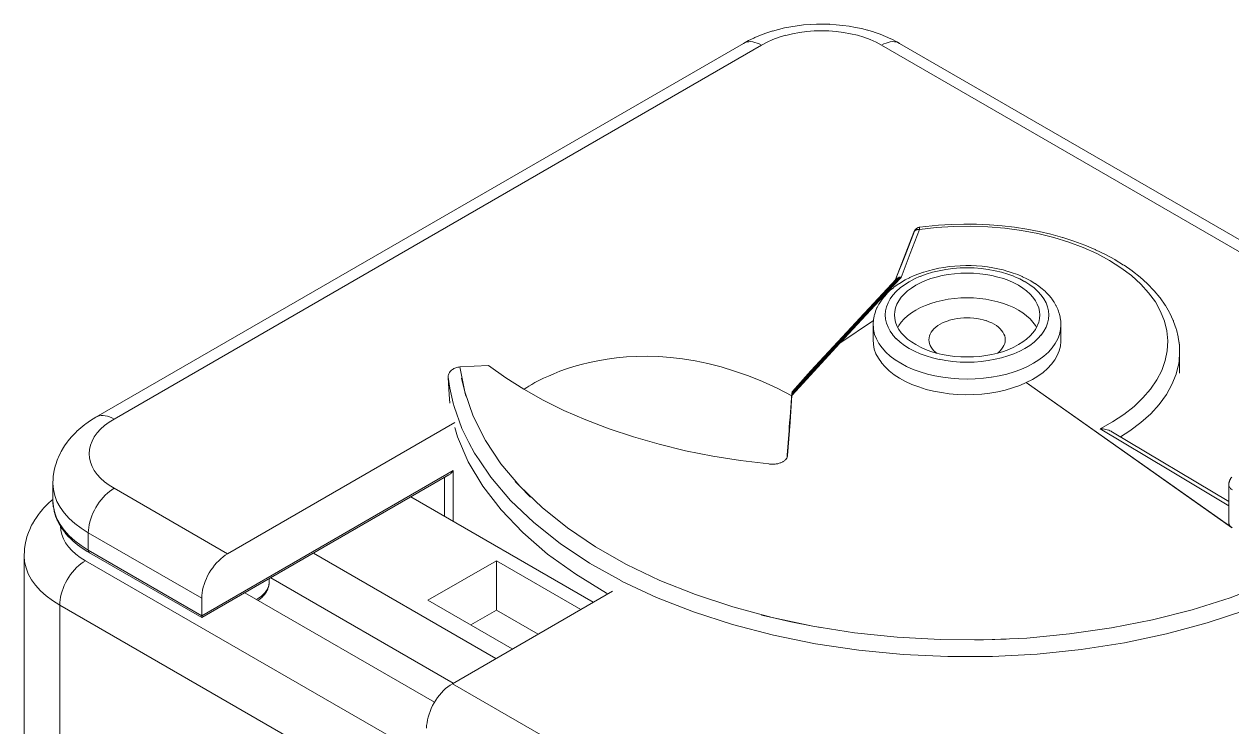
# Model space of a CAD drawing. Header units: inches. Extents: x 0.18 to 4.06, y 0.3 to 3.48.
# Drawn here: x 2.25 to 3.28, y 2.851 to 3.451 of the extents above; entities that cross this region are included whole.
import ezdxf

# ---------------------------------------------------------------- set-up
doc = ezdxf.new("R2010")
doc.units = ezdxf.units.IN
doc.header["$MEASUREMENT"] = 0
doc.layers.add('Layer 1', color=7, linetype='Continuous')

# ---------------------------------------------------------------- blocks, each defined once
blk = doc.blocks.new('block 2')
at = {"layer": 'Layer 1', "color": 250, "lineweight": 18}
for points in [[(2.9315, 3.4507), (2.926, 3.4507)], [(2.937, 3.4506), (2.9315, 3.4507)], [(2.8779, 3.4413), (2.8733, 3.4393)], [(2.8827, 3.443), (2.8779, 3.4413)], [(2.8876, 3.4446), (2.8827, 3.443)], [(2.8883, 3.4449), (2.8876, 3.4446)], [(2.8934, 3.4462), (2.8883, 3.4448)], [(2.8985, 3.4475), (2.8934, 3.4462)], [(2.8996, 3.4412), (2.894, 3.4395)], [(2.9039, 3.4485), (2.8985, 3.4475)], [(2.9054, 3.4425), (2.8996, 3.4411)], [(2.9093, 3.4493), (2.9039, 3.4485)], [(2.9114, 3.4436), (2.9054, 3.4425)], [(2.9148, 3.45), (2.9093, 3.4493)], [(2.9176, 3.4444), (2.9114, 3.4436)], [(2.9203, 3.4504), (2.9148, 3.45)], [(2.9238, 3.4449), (2.9176, 3.4444)], [(2.9259, 3.4507), (2.9203, 3.4504)], [(2.9302, 3.4451), (2.9238, 3.4449)], [(2.926, 3.4507), (2.9259, 3.4507)], [(2.9364, 3.4449), (2.9302, 3.4451)], [(2.9427, 3.4444), (2.9364, 3.4449)], [(2.9371, 3.4506), (2.937, 3.4506)], [(2.9427, 3.4502), (2.9371, 3.4505)], [(2.9482, 3.4497), (2.9427, 3.4502)], [(2.9488, 3.4436), (2.9427, 3.4444)], [(2.9537, 3.4489), (2.9482, 3.4497)], [(2.9548, 3.4425), (2.9488, 3.4436)], [(2.9591, 3.448), (2.9537, 3.4489)], [(2.9607, 3.4412), (2.9548, 3.4426)], [(2.9643, 3.4469), (2.9591, 3.448)], [(2.9663, 3.4395), (2.9607, 3.4412)], [(2.9694, 3.4456), (2.9643, 3.4469)], [(2.9744, 3.4441), (2.9695, 3.4456)], [(2.9751, 3.4438), (2.9744, 3.4441)], [(2.98, 3.4422), (2.9751, 3.4438)], [(2.9847, 3.4403), (2.98, 3.4422)], [(2.8634, 3.4343), (2.3112, 3.1155)], [(2.879, 3.4328), (2.3267, 3.1139)], [(2.8679, 3.4368), (2.8634, 3.4343)], [(2.8634, 3.4343), (2.8649, 3.435)], [(2.8649, 3.435), (2.8664, 3.4355)], [(2.8664, 3.4355), (2.868, 3.4357)], [(2.8724, 3.4389), (2.8679, 3.4368)], [(2.868, 3.4357), (2.8697, 3.4358)], [(2.8697, 3.4358), (2.8715, 3.4356)], [(2.8715, 3.4356), (2.8733, 3.4352)], [(2.8733, 3.4393), (2.8724, 3.4389)], [(2.8733, 3.4352), (2.8752, 3.4346)], [(2.8752, 3.4346), (2.877, 3.4338)], [(2.877, 3.4338), (2.879, 3.4328)], [(2.8837, 3.4353), (2.879, 3.4328)], [(2.8886, 3.4375), (2.8837, 3.4353)], [(2.894, 3.4395), (2.8886, 3.4375)], [(2.9716, 3.4375), (2.9663, 3.4395)], [(2.9766, 3.4353), (2.9716, 3.4375)], [(2.9813, 3.4328), (2.9766, 3.4353)], [(2.9832, 3.4338), (2.9813, 3.4328)], [(3.5253, 3.1187), (2.9813, 3.4328)], [(2.9851, 3.4346), (2.9832, 3.4338)], [(2.9892, 3.4383), (2.9847, 3.4403)], [(2.9869, 3.4352), (2.9851, 3.4346)], [(2.9887, 3.4356), (2.9869, 3.4352)], [(2.9905, 3.4358), (2.9887, 3.4356)], [(2.9901, 3.4379), (2.9892, 3.4383)], [(2.9944, 3.4356), (2.9901, 3.4379)], [(2.9922, 3.4357), (2.9905, 3.4358)], [(2.9938, 3.4355), (2.9922, 3.4357)], [(2.9954, 3.435), (2.9938, 3.4355)], [(2.9967, 3.4343), (2.9944, 3.4357)], [(2.9967, 3.4343), (2.9954, 3.435)], [(3.5302, 3.1264), (2.9967, 3.4343)], [(3.0058, 3.2552), (3.0136, 3.2756)], [(3.0103, 3.2757), (3.0101, 3.2755)], [(3.0103, 3.2757), (3.0101, 3.2754)], [(3.0105, 3.2759), (3.0103, 3.2757)], [(3.0105, 3.2759), (3.0103, 3.2756)], [(3.0108, 3.2761), (3.0105, 3.2759)], [(3.0106, 3.276), (3.0105, 3.2759)], [(3.0108, 3.2762), (3.0106, 3.276)], [(3.0107, 3.2761), (3.0106, 3.276)], [(3.0108, 3.2761), (3.0107, 3.2761)], [(3.0111, 3.2764), (3.0108, 3.2762)], [(3.0109, 3.2763), (3.0108, 3.2761)], [(3.0111, 3.2764), (3.0109, 3.2763)], [(3.0109, 3.2763), (3.0109, 3.2762)], [(3.011, 3.2764), (3.0111, 3.2764)], [(3.0113, 3.2766), (3.0111, 3.2764)], [(3.0113, 3.2766), (3.0111, 3.2764)], [(3.0115, 3.2767), (3.0113, 3.2766)], [(3.0115, 3.2767), (3.0113, 3.2766)], [(3.0115, 3.2767), (3.0114, 3.2766)], [(3.0116, 3.2768), (3.0115, 3.2767)], [(3.0116, 3.2768), (3.0115, 3.2767)], [(3.0116, 3.2768), (3.0115, 3.2767)], [(3.012, 3.277), (3.0116, 3.2768)], [(3.012, 3.277), (3.0116, 3.2768)], [(3.0116, 3.2768), (3.0116, 3.2768)], [(3.0116, 3.2768), (3.0116, 3.2768)], [(3.0116, 3.2755), (3.012, 3.2756)], [(3.0118, 3.2769), (3.012, 3.277)], [(3.0122, 3.2771), (3.012, 3.277)], [(3.012, 3.277), (3.012, 3.277)], [(3.012, 3.2756), (3.0124, 3.2757)], [(3.0123, 3.2772), (3.0122, 3.2771)], [(3.0125, 3.2772), (3.0123, 3.2772)], [(3.0124, 3.2757), (3.0128, 3.2757)], [(3.0127, 3.2773), (3.0125, 3.2772)], [(3.0129, 3.2773), (3.0127, 3.2773)], [(3.0128, 3.2757), (3.0132, 3.2757)], [(3.0131, 3.2774), (3.0129, 3.2773)], [(3.0129, 3.2773), (3.0129, 3.2773)], [(3.0133, 3.2774), (3.0131, 3.2774)], [(3.0132, 3.2757), (3.0136, 3.2756)], [(3.0134, 3.2775), (3.0133, 3.2774)], [(3.0136, 3.2775), (3.0134, 3.2775)], [(3.019, 3.2782), (3.0136, 3.2775)], [(3.0136, 3.2774), (3.0136, 3.2775)], [(3.0136, 3.2773), (3.0136, 3.2774)], [(3.0136, 3.2756), (3.028, 3.2773)], [(3.0136, 3.2771), (3.0136, 3.2773)], [(3.0136, 3.2768), (3.0136, 3.2771)], [(3.0136, 3.2765), (3.0136, 3.2768)], [(3.0136, 3.2761), (3.0136, 3.2765)], [(3.0136, 3.2756), (3.0136, 3.2761)], [(3.0298, 3.2792), (3.019, 3.2782)], [(3.028, 3.2773), (3.0426, 3.2782)], [(3.0406, 3.2799), (3.0298, 3.2792)], [(3.0515, 3.2802), (3.0406, 3.2799)], [(3.0406, 3.2799), (3.0406, 3.2799)], [(3.0426, 3.2782), (3.0573, 3.2784)], [(3.0624, 3.2801), (3.0515, 3.2802)], [(3.0573, 3.2784), (3.0718, 3.2779)], [(3.0624, 3.2801), (3.0624, 3.2801)], [(3.0732, 3.2796), (3.0624, 3.2801)], [(3.0718, 3.2779), (3.0864, 3.2767)], [(3.0841, 3.2787), (3.0733, 3.2796)], [(3.0948, 3.2775), (3.0841, 3.2787)], [(3.0864, 3.2767), (3.1007, 3.2747)], [(3.1053, 3.2759), (3.0948, 3.2775)], [(3.1157, 3.2739), (3.1053, 3.2759)], [(3.0089, 3.2734), (2.9933, 3.233)], [(3.0095, 3.2743), (3.0013, 3.2535)], [(3.0089, 3.2733), (3.0088, 3.2732)], [(3.009, 3.2737), (3.0089, 3.2734)], [(3.0091, 3.274), (3.009, 3.2738)], [(3.0092, 3.274), (3.009, 3.2737)], [(3.009, 3.2738), (3.009, 3.2736)], [(3.0093, 3.2743), (3.0091, 3.274)], [(3.0095, 3.2743), (3.0092, 3.274)], [(3.0095, 3.2746), (3.0093, 3.2744)], [(3.0093, 3.2744), (3.0093, 3.2743)], [(3.0096, 3.2748), (3.0095, 3.2746)], [(3.0097, 3.2748), (3.0095, 3.2743)], [(3.0095, 3.2743), (3.0097, 3.2745)], [(3.0098, 3.275), (3.0096, 3.2748)], [(3.0101, 3.2754), (3.0097, 3.2748)], [(3.0097, 3.2745), (3.01, 3.2747)], [(3.01, 3.2754), (3.0098, 3.2752)], [(3.0098, 3.2752), (3.0098, 3.275)], [(3.0101, 3.2755), (3.01, 3.2754)], [(3.01, 3.2747), (3.0103, 3.2749)], [(3.0103, 3.2749), (3.0106, 3.2751)], [(3.0106, 3.2751), (3.0109, 3.2753)], [(3.0109, 3.2753), (3.0113, 3.2754)], [(3.0113, 3.2754), (3.0116, 3.2755)], [(3.1007, 3.2747), (3.1146, 3.2721)], [(3.1146, 3.2721), (3.1281, 3.2687)], [(3.1258, 3.2715), (3.1157, 3.2739)], [(3.1357, 3.2688), (3.1258, 3.2715)], [(3.1281, 3.2687), (3.141, 3.2648)], [(3.1359, 3.2687), (3.1357, 3.2688)], [(3.1454, 3.2657), (3.1359, 3.2687)], [(3.1547, 3.2622), (3.1454, 3.2657)], [(2.9979, 3.2348), (3.0058, 3.2552)], [(3.141, 3.2648), (3.1533, 3.2602)], [(3.1533, 3.2602), (3.1649, 3.255)], [(3.1635, 3.2585), (3.1547, 3.2622)], [(3.1638, 3.2584), (3.1635, 3.2585)], [(3.1722, 3.2543), (3.1638, 3.2584)], [(3.1649, 3.255), (3.1757, 3.2493)], [(3.0013, 3.2535), (2.9933, 3.233)], [(3.0484, 3.2447), (3.0437, 3.2444)], [(3.0531, 3.2448), (3.0484, 3.2447)], [(3.0484, 3.2447), (3.0484, 3.2447)], [(3.0577, 3.2448), (3.0531, 3.2448)], [(3.0578, 3.2448), (3.0577, 3.2448)], [(3.0623, 3.2446), (3.0578, 3.2448)], [(3.1802, 3.25), (3.1722, 3.2543)], [(3.1757, 3.2493), (3.1855, 3.243)], [(3.1805, 3.2498), (3.1802, 3.25)], [(3.1877, 3.2453), (3.1805, 3.2498)], [(3.1951, 3.2403), (3.1881, 3.2452)], [(2.9955, 3.2344), (2.9228, 3.1561)], [(2.9959, 3.2345), (2.9234, 3.1562)], [(2.9976, 3.2349), (2.9245, 3.1561)], [(2.998, 3.2347), (2.9924, 3.2288)], [(2.9951, 3.2343), (2.9955, 3.2344)], [(2.9955, 3.2344), (2.9959, 3.2345)], [(2.9961, 3.2348), (2.9959, 3.2345)], [(2.9959, 3.2345), (2.9962, 3.2347)], [(2.9962, 3.235), (2.9961, 3.2348)], [(2.9962, 3.2347), (2.9964, 3.235)], [(2.9962, 3.235), (2.9964, 3.235)], [(2.9966, 3.235), (2.9962, 3.235)], [(2.9964, 3.235), (2.9967, 3.235)], [(2.997, 3.235), (2.9966, 3.235)], [(2.9967, 3.235), (2.9972, 3.2349)], [(2.9974, 3.2349), (2.997, 3.235)], [(2.9972, 3.2349), (2.9976, 3.2349)], [(2.9979, 3.2348), (2.9974, 3.2349)], [(2.9976, 3.2349), (2.998, 3.2347)], [(2.998, 3.2347), (2.9979, 3.2348)], [(3.0051, 3.2345), (3.0015, 3.2327)], [(3.0054, 3.2346), (3.0051, 3.2345)], [(3.0091, 3.2363), (3.0054, 3.2346)], [(3.013, 3.2378), (3.0091, 3.2363)], [(3.0142, 3.2357), (3.0094, 3.2335)], [(3.017, 3.2392), (3.013, 3.2378)], [(3.0194, 3.2375), (3.0142, 3.2356)], [(3.0173, 3.2393), (3.017, 3.2392)], [(3.0214, 3.2405), (3.0173, 3.2393)], [(3.0247, 3.2392), (3.0194, 3.2375)], [(3.0257, 3.2416), (3.0214, 3.2405)], [(3.028, 3.2351), (3.0232, 3.2337)], [(3.0304, 3.2405), (3.0247, 3.2392)], [(3.0301, 3.2425), (3.0257, 3.2416)], [(3.033, 3.2363), (3.028, 3.2351)], [(3.0345, 3.2433), (3.0301, 3.2425)], [(3.0362, 3.2416), (3.0304, 3.2405)], [(3.0382, 3.2372), (3.033, 3.2363)], [(3.0391, 3.244), (3.0345, 3.2433)], [(3.0421, 3.2424), (3.0362, 3.2416)], [(3.0435, 3.2379), (3.0382, 3.2372)], [(3.0437, 3.2444), (3.0391, 3.244)], [(3.0482, 3.2428), (3.0421, 3.2424)], [(3.0488, 3.2383), (3.0435, 3.2379)], [(3.0542, 3.2429), (3.0482, 3.2428)], [(3.0542, 3.2385), (3.0488, 3.2383)], [(3.0603, 3.2428), (3.0542, 3.2429)], [(3.0596, 3.2383), (3.0542, 3.2385)], [(3.065, 3.2379), (3.0596, 3.2383)], [(3.0663, 3.2424), (3.0603, 3.2428)], [(3.067, 3.2442), (3.0624, 3.2446)], [(3.0703, 3.2372), (3.065, 3.2379)], [(3.0723, 3.2416), (3.0663, 3.2424)], [(3.0716, 3.2437), (3.067, 3.2442)], [(3.0754, 3.2363), (3.0703, 3.2372)], [(3.0761, 3.243), (3.0716, 3.2437)], [(3.0781, 3.2405), (3.0723, 3.2416)], [(3.0804, 3.2351), (3.0754, 3.2363)], [(3.0806, 3.2421), (3.0761, 3.243)], [(3.0837, 3.2392), (3.0781, 3.2405)], [(3.0852, 3.2337), (3.0804, 3.2351)], [(3.0849, 3.2411), (3.0806, 3.2421)], [(3.0891, 3.2375), (3.0837, 3.2392)], [(3.0891, 3.2399), (3.0849, 3.2411)], [(3.0893, 3.2398), (3.0891, 3.2399)], [(3.0942, 3.2357), (3.0891, 3.2375)], [(3.0935, 3.2385), (3.0893, 3.2398)], [(3.0974, 3.2371), (3.0935, 3.2385)], [(3.0991, 3.2335), (3.0942, 3.2356)], [(3.1012, 3.2354), (3.0974, 3.2371)], [(3.1015, 3.2353), (3.1012, 3.2354)], [(3.1051, 3.2336), (3.1015, 3.2353)], [(3.1855, 3.243), (3.1945, 3.2363)], [(3.1945, 3.2363), (3.2024, 3.2291)], [(3.1954, 3.24), (3.1951, 3.2403)], [(3.2019, 3.2349), (3.1954, 3.24)], [(3.2079, 3.2295), (3.2019, 3.2349)], [(2.9937, 3.2333), (2.9211, 3.1552)], [(2.994, 3.2336), (2.9214, 3.1554)], [(2.994, 3.2336), (2.9216, 3.1556)], [(2.9947, 3.2341), (2.922, 3.1558)], [(2.9947, 3.2341), (2.9221, 3.1559)], [(2.9924, 3.2288), (2.9869, 3.223)], [(2.9914, 3.226), (2.9887, 3.2238)], [(2.9918, 3.2263), (2.9914, 3.226)], [(2.9947, 3.2284), (2.9918, 3.2263)], [(2.9937, 3.2333), (2.994, 3.2336)], [(2.9971, 3.2258), (2.9938, 3.2228)], [(2.994, 3.2336), (2.9943, 3.2339)], [(2.9943, 3.2339), (2.9947, 3.2341)], [(2.9947, 3.2341), (2.9951, 3.2343)], [(2.9979, 3.2305), (2.9947, 3.2285)], [(3.0008, 3.2285), (2.9971, 3.2258)], [(2.9982, 3.2307), (2.9979, 3.2305)], [(3.0015, 3.2327), (2.9982, 3.2307)], [(3.0049, 3.2311), (3.0008, 3.2285)], [(3.0068, 3.2257), (3.0035, 3.2232)], [(3.0094, 3.2335), (3.0049, 3.2311)], [(3.0104, 3.228), (3.0068, 3.2257)], [(3.0144, 3.2301), (3.0104, 3.228)], [(3.0187, 3.232), (3.0144, 3.2301)], [(3.0232, 3.2337), (3.0187, 3.232)], [(3.0898, 3.232), (3.0852, 3.2337)], [(3.0941, 3.2301), (3.0898, 3.232)], [(3.0981, 3.228), (3.0941, 3.2301)], [(3.1017, 3.2257), (3.0981, 3.228)], [(3.1035, 3.2311), (3.0991, 3.2335)], [(3.105, 3.2232), (3.1017, 3.2257)], [(3.1077, 3.2285), (3.1035, 3.2312)], [(3.1086, 3.2317), (3.1051, 3.2336)], [(3.1114, 3.2258), (3.1077, 3.2285)], [(3.109, 3.2315), (3.1086, 3.2317)], [(3.1119, 3.2297), (3.109, 3.2315)], [(3.1146, 3.2228), (3.1114, 3.2258)], [(3.1153, 3.2274), (3.1122, 3.2295)], [(3.1156, 3.2271), (3.1153, 3.2274)], [(3.1184, 3.2249), (3.1156, 3.2271)], [(3.121, 3.2226), (3.1184, 3.2249)], [(3.2024, 3.2291), (3.2091, 3.2217)], [(3.2082, 3.2292), (3.2079, 3.2295)], [(3.2136, 3.2236), (3.2082, 3.2292)], [(2.9869, 3.223), (2.9458, 3.1788)], [(2.9809, 3.2149), (2.9792, 3.2123)], [(2.9812, 3.2153), (2.9809, 3.2149)], [(2.9831, 3.2179), (2.9812, 3.2153)], [(2.9834, 3.2183), (2.9831, 3.2179)], [(2.9857, 3.2207), (2.9834, 3.2183)], [(2.9859, 3.2211), (2.9857, 3.2207)], [(2.9884, 3.2235), (2.9859, 3.2211)], [(2.9887, 3.2164), (2.9869, 3.2131)], [(2.9887, 3.2238), (2.9884, 3.2235)], [(2.991, 3.2197), (2.9887, 3.2165)], [(2.9938, 3.2228), (2.991, 3.2197)], [(2.9959, 3.2149), (2.9943, 3.2119)], [(2.998, 3.2178), (2.9959, 3.2149)], [(3.0005, 3.2206), (2.998, 3.2178)], [(3.0035, 3.2232), (3.0005, 3.2206)], [(3.0232, 3.2126), (3.028, 3.214)], [(3.028, 3.214), (3.033, 3.2152)], [(3.033, 3.2152), (3.0382, 3.2161)], [(3.0382, 3.2161), (3.0435, 3.2168)], [(3.0435, 3.2168), (3.0488, 3.2172)], [(3.0488, 3.2172), (3.0542, 3.2174)], [(3.0542, 3.2174), (3.0596, 3.2172)], [(3.0596, 3.2172), (3.065, 3.2168)], [(3.065, 3.2168), (3.0703, 3.2161)], [(3.0703, 3.2161), (3.0754, 3.2152)], [(3.0754, 3.2152), (3.0804, 3.214)], [(3.0804, 3.214), (3.0852, 3.2126)], [(3.1079, 3.2206), (3.105, 3.2232)], [(3.1104, 3.2178), (3.1079, 3.2206)], [(3.1125, 3.2149), (3.1104, 3.2178)], [(3.1141, 3.2119), (3.1125, 3.2149)], [(3.1174, 3.2197), (3.1146, 3.2228)], [(3.1198, 3.2164), (3.1174, 3.2197)], [(3.1216, 3.2131), (3.1198, 3.2164)], [(3.1213, 3.2223), (3.121, 3.2226)], [(3.1236, 3.2199), (3.1213, 3.2223)], [(3.124, 3.2195), (3.1236, 3.2199)], [(3.1261, 3.217), (3.124, 3.2195)], [(3.1264, 3.2166), (3.1261, 3.217)], [(3.1282, 3.214), (3.1264, 3.2166)], [(3.1284, 3.2136), (3.1282, 3.214)], [(3.2091, 3.2217), (3.2148, 3.2138)], [(3.2139, 3.2233), (3.2136, 3.2236)], [(3.2187, 3.2175), (3.2139, 3.2233)], [(3.2148, 3.2138), (3.2193, 3.2058)], [(3.219, 3.2172), (3.2187, 3.2175)], [(3.2231, 3.2112), (3.219, 3.2172)], [(2.9661, 3.2036), (2.9493, 3.1856)], [(2.976, 3.2055), (2.9753, 3.2027)], [(2.9762, 3.2059), (2.976, 3.2055)], [(2.9773, 3.2087), (2.9762, 3.2059)], [(2.9775, 3.2091), (2.9773, 3.2087)], [(2.979, 3.2118), (2.9775, 3.2092)], [(2.9792, 3.2123), (2.979, 3.2119)], [(2.9847, 3.2062), (2.9845, 3.2027)], [(2.9856, 3.2097), (2.9847, 3.2062)], [(2.9869, 3.2131), (2.9856, 3.2097)], [(2.9925, 3.2058), (2.9922, 3.2027)], [(2.9932, 3.2089), (2.9925, 3.2058)], [(2.9943, 3.2119), (2.9932, 3.2089)], [(3.0035, 3.2021), (3.0068, 3.2046)], [(3.0068, 3.2046), (3.0104, 3.2069)], [(3.0104, 3.2069), (3.0144, 3.209)], [(3.0144, 3.209), (3.0187, 3.2109)], [(3.0187, 3.2109), (3.0232, 3.2126)], [(3.0852, 3.2126), (3.0898, 3.2109)], [(3.0898, 3.2109), (3.0941, 3.209)], [(3.0941, 3.209), (3.0981, 3.2069)], [(3.0981, 3.2069), (3.1017, 3.2046)], [(3.1017, 3.2046), (3.105, 3.2021)], [(3.1153, 3.2089), (3.1141, 3.2119)], [(3.116, 3.2058), (3.1153, 3.2089)], [(3.1162, 3.2027), (3.116, 3.2058)], [(3.1229, 3.2097), (3.1216, 3.2131)], [(3.1237, 3.2062), (3.1229, 3.2097)], [(3.124, 3.2027), (3.1237, 3.2062)], [(3.13, 3.2109), (3.1284, 3.2136)], [(3.1302, 3.2105), (3.13, 3.2109)], [(3.1315, 3.2078), (3.1302, 3.2105)], [(3.1317, 3.2073), (3.1315, 3.2078)], [(3.1319, 3.2068), (3.1317, 3.2073)], [(3.1329, 3.2041), (3.1319, 3.2068)], [(3.133, 3.2035), (3.1329, 3.2041)], [(3.1337, 3.2008), (3.133, 3.2035)], [(3.2193, 3.2058), (3.2225, 3.1975)], [(3.2234, 3.2108), (3.2231, 3.2112)], [(3.2269, 3.2048), (3.2234, 3.2108)], [(3.2272, 3.2043), (3.2269, 3.2048)], [(3.2301, 3.1981), (3.2272, 3.2043)], [(2.9744, 3.1981), (2.9458, 3.1788)], [(2.9744, 3.1983), (2.9742, 3.1955)], [(2.9742, 3.1955), (2.9742, 3.1942)], [(2.9742, 3.1942), (2.9743, 3.1926)], [(2.9742, 3.1942), (2.9742, 3.1817)], [(2.975, 3.2017), (2.9744, 3.1988)], [(2.9744, 3.1988), (2.9744, 3.1983)], [(2.9751, 3.2022), (2.975, 3.2017)], [(2.9753, 3.2027), (2.9751, 3.2022)], [(2.9845, 3.2027), (2.9847, 3.1992)], [(2.9847, 3.1992), (2.9856, 3.1957)], [(2.9856, 3.1957), (2.9869, 3.1922)], [(2.9925, 3.1996), (2.9922, 3.2027)], [(2.9932, 3.1965), (2.9925, 3.1996)], [(2.9943, 3.1934), (2.9932, 3.1965)], [(2.9959, 3.1904), (2.9943, 3.1934)], [(2.9951, 3.1921), (2.9959, 3.1938)], [(2.9959, 3.1938), (2.998, 3.1967)], [(2.998, 3.1967), (3.0005, 3.1995)], [(3.0005, 3.1995), (3.0035, 3.2021)], [(3.0276, 3.1924), (3.0293, 3.1937)], [(3.0293, 3.1937), (3.0312, 3.1949)], [(3.0312, 3.1949), (3.0333, 3.196)], [(3.0333, 3.196), (3.0356, 3.197)], [(3.0356, 3.197), (3.038, 3.1978)], [(3.038, 3.1979), (3.0405, 3.1986)], [(3.0405, 3.1986), (3.0431, 3.1992)], [(3.0431, 3.1992), (3.0458, 3.1997)], [(3.0458, 3.1997), (3.0486, 3.2001)], [(3.0486, 3.2001), (3.0514, 3.2003)], [(3.0514, 3.2003), (3.0542, 3.2004)], [(3.0542, 3.2004), (3.057, 3.2003)], [(3.057, 3.2003), (3.0599, 3.2001)], [(3.0599, 3.2001), (3.0626, 3.1997)], [(3.0626, 3.1997), (3.0653, 3.1992)], [(3.0653, 3.1992), (3.068, 3.1986)], [(3.068, 3.1986), (3.0705, 3.1978)], [(3.0705, 3.1979), (3.0729, 3.197)], [(3.0729, 3.197), (3.0752, 3.196)], [(3.0752, 3.196), (3.0772, 3.1949)], [(3.0772, 3.1949), (3.0792, 3.1937)], [(3.0792, 3.1937), (3.0809, 3.1924)], [(3.105, 3.2021), (3.1079, 3.1995)], [(3.1079, 3.1995), (3.1104, 3.1967)], [(3.1104, 3.1967), (3.1125, 3.1938)], [(3.1125, 3.1938), (3.1134, 3.1921)], [(3.1141, 3.1934), (3.1125, 3.1904)], [(3.1153, 3.1965), (3.1141, 3.1934)], [(3.116, 3.1996), (3.1153, 3.1964)], [(3.1162, 3.2027), (3.116, 3.1996)], [(3.1216, 3.1922), (3.1229, 3.1957)], [(3.1229, 3.1957), (3.1237, 3.1992)], [(3.1237, 3.1992), (3.124, 3.2027)], [(3.1337, 3.2002), (3.1337, 3.2008)], [(3.1341, 3.1974), (3.1337, 3.2002)], [(3.1343, 3.1942), (3.134, 3.1902)], [(3.1342, 3.1969), (3.1341, 3.1974)], [(3.1343, 3.1942), (3.1342, 3.1969)], [(3.1343, 3.1802), (3.1343, 3.1942)], [(3.2225, 3.1975), (3.2246, 3.1891)], [(3.2303, 3.1976), (3.2301, 3.1981)], [(3.2304, 3.1972), (3.2303, 3.1976)], [(3.2326, 3.1909), (3.2304, 3.1972)], [(2.9493, 3.1856), (2.9284, 3.1631)], [(2.9743, 3.1926), (2.9744, 3.1902)], [(2.9754, 3.1862), (2.9744, 3.1902)], [(2.9769, 3.1823), (2.9754, 3.1862)], [(2.9869, 3.1922), (2.9887, 3.1889)], [(2.9887, 3.1889), (2.991, 3.1857)], [(2.991, 3.1856), (2.9938, 3.1825)], [(2.998, 3.1876), (2.9959, 3.1904)], [(3.0005, 3.1848), (2.998, 3.1876)], [(3.0035, 3.1821), (3.0005, 3.1848)], [(3.0216, 3.1816), (3.0218, 3.1832)], [(3.0218, 3.1832), (3.0222, 3.1848)], [(3.0222, 3.1848), (3.0228, 3.1864)], [(3.0228, 3.1864), (3.0237, 3.188)], [(3.0237, 3.188), (3.0247, 3.1895)], [(3.0247, 3.1895), (3.026, 3.191)], [(3.026, 3.191), (3.0276, 3.1924)], [(3.0809, 3.1924), (3.0824, 3.191)], [(3.0824, 3.191), (3.0837, 3.1895)], [(3.0837, 3.1895), (3.0848, 3.188)], [(3.0848, 3.188), (3.0857, 3.1864)], [(3.0857, 3.1864), (3.0863, 3.1848)], [(3.0863, 3.1848), (3.0867, 3.1832)], [(3.0867, 3.1832), (3.0868, 3.1816)], [(3.1079, 3.1848), (3.105, 3.1821)], [(3.1104, 3.1876), (3.1079, 3.1848)], [(3.1125, 3.1904), (3.1104, 3.1876)], [(3.1146, 3.1826), (3.1174, 3.1857)], [(3.1174, 3.1856), (3.1198, 3.1889)], [(3.1198, 3.1889), (3.1216, 3.1922)], [(3.1331, 3.1862), (3.1316, 3.1823)], [(3.134, 3.1902), (3.1331, 3.1862)], [(3.2246, 3.1891), (3.2254, 3.1807)], [(3.2328, 3.1904), (3.2326, 3.1909)], [(3.2343, 3.184), (3.2328, 3.1904)], [(3.2344, 3.1835), (3.2343, 3.184)], [(3.2353, 3.1771), (3.2344, 3.1835)], [(2.9049, 3.134), (2.9458, 3.1788)], [(2.9458, 3.1788), (2.9247, 3.156)], [(2.9742, 3.1817), (2.9744, 3.1776)], [(2.9744, 3.1776), (2.9751, 3.1736)], [(2.9751, 3.1736), (2.9765, 3.1697)], [(2.979, 3.1784), (2.9769, 3.1823)], [(2.9817, 3.1747), (2.979, 3.1784)], [(2.9849, 3.1711), (2.9817, 3.1747)], [(2.9938, 3.1826), (2.9971, 3.1796)], [(2.9971, 3.1796), (3.0008, 3.1768)], [(3.0008, 3.1768), (3.0049, 3.1742)], [(3.0068, 3.1797), (3.0035, 3.1821)], [(3.0049, 3.1742), (3.0094, 3.1718)], [(3.0104, 3.1774), (3.0068, 3.1797)], [(3.0144, 3.1753), (3.0104, 3.1774)], [(3.0187, 3.1733), (3.0144, 3.1753)], [(3.0232, 3.1717), (3.0187, 3.1733)], [(3.0218, 3.1799), (3.0216, 3.1816)], [(3.0222, 3.1783), (3.0218, 3.1799)], [(3.0228, 3.1767), (3.0222, 3.1783)], [(3.0237, 3.1752), (3.0228, 3.1767)], [(3.0247, 3.1736), (3.0237, 3.1752)], [(3.026, 3.1722), (3.0247, 3.1736)], [(3.0837, 3.1736), (3.0824, 3.1722)], [(3.0848, 3.1752), (3.0837, 3.1736)], [(3.0857, 3.1767), (3.0848, 3.1752)], [(3.0898, 3.1733), (3.0852, 3.1717)], [(3.0863, 3.1783), (3.0857, 3.1767)], [(3.0867, 3.1799), (3.0863, 3.1783)], [(3.0868, 3.1816), (3.0867, 3.1799)], [(3.0941, 3.1753), (3.0898, 3.1733)], [(3.0981, 3.1774), (3.0941, 3.1753)], [(3.1017, 3.1797), (3.0981, 3.1774)], [(3.0991, 3.1718), (3.1035, 3.1742)], [(3.105, 3.1821), (3.1017, 3.1797)], [(3.1035, 3.1742), (3.1077, 3.1768)], [(3.1077, 3.1768), (3.1114, 3.1796)], [(3.1114, 3.1796), (3.1146, 3.1826)], [(3.1268, 3.1747), (3.1236, 3.1711)], [(3.1295, 3.1784), (3.1268, 3.1747)], [(3.1316, 3.1823), (3.1295, 3.1784)], [(3.1329, 3.1721), (3.1339, 3.1761)], [(3.1339, 3.1761), (3.1343, 3.1802)], [(3.2254, 3.1807), (3.2249, 3.1722)], [(3.235, 3.179), (3.2346, 3.1818)], [(3.2353, 3.1772), (3.235, 3.179)], [(3.2354, 3.1765), (3.2353, 3.1771)], [(3.2355, 3.1701), (3.2354, 3.1765)], [(2.9765, 3.1697), (2.9786, 3.1658)], [(2.9786, 3.1658), (2.9811, 3.1621)], [(2.9886, 3.1677), (2.9849, 3.1711)], [(2.9929, 3.1645), (2.9886, 3.1677)], [(2.9976, 3.1616), (2.9929, 3.1645)], [(3.0094, 3.1718), (3.0142, 3.1697)], [(3.0142, 3.1697), (3.0194, 3.1678)], [(3.0194, 3.1678), (3.0247, 3.1662)], [(3.028, 3.1702), (3.0232, 3.1717)], [(3.0247, 3.1662), (3.0304, 3.1648)], [(3.0276, 3.1708), (3.026, 3.1722)], [(3.0285, 3.1701), (3.0276, 3.1708)], [(3.033, 3.169), (3.028, 3.1702)], [(3.0304, 3.1649), (3.0362, 3.1638)], [(3.0382, 3.1681), (3.033, 3.169)], [(3.0362, 3.1638), (3.0421, 3.163)], [(3.0435, 3.1674), (3.0382, 3.1681)], [(3.0421, 3.163), (3.0482, 3.1626)], [(3.0488, 3.167), (3.0435, 3.1674)], [(3.0482, 3.1626), (3.0542, 3.1624)], [(3.0542, 3.1669), (3.0488, 3.167)], [(3.0596, 3.167), (3.0542, 3.1669)], [(3.0542, 3.1624), (3.0603, 3.1626)], [(3.065, 3.1674), (3.0596, 3.167)], [(3.0603, 3.1626), (3.0663, 3.163)], [(3.0703, 3.1681), (3.065, 3.1674)], [(3.0663, 3.163), (3.0723, 3.1638)], [(3.0754, 3.169), (3.0703, 3.1681)], [(3.0723, 3.1638), (3.0781, 3.1649)], [(3.0804, 3.1702), (3.0754, 3.169)], [(3.0781, 3.1649), (3.0837, 3.1662)], [(3.0809, 3.1708), (3.08, 3.1701)], [(3.0852, 3.1717), (3.0804, 3.1702)], [(3.0824, 3.1722), (3.0809, 3.1708)], [(3.0837, 3.1662), (3.0891, 3.1678)], [(3.0891, 3.1678), (3.0942, 3.1697)], [(3.0942, 3.1697), (3.0991, 3.1718)], [(3.1155, 3.1645), (3.1108, 3.1616)], [(3.1198, 3.1677), (3.1155, 3.1645)], [(3.1236, 3.1711), (3.1198, 3.1677)], [(3.1262, 3.1607), (3.129, 3.1644)], [(3.129, 3.1644), (3.1312, 3.1682)], [(3.1312, 3.1682), (3.1329, 3.1721)], [(3.2232, 3.1638), (3.2203, 3.1555)], [(3.2249, 3.1722), (3.2232, 3.1638)], [(3.2347, 3.161), (3.235, 3.1637)], [(3.235, 3.1636), (3.2355, 3.1701)], [(3.2355, 3.1531), (3.2355, 3.1701)], [(2.6122, 3.1524), (2.6119, 3.1518)], [(2.6125, 3.1531), (2.6122, 3.1524)], [(2.6129, 3.1538), (2.6125, 3.1531)], [(2.6134, 3.1544), (2.6129, 3.1538)], [(2.6139, 3.155), (2.6134, 3.1544)], [(2.6145, 3.1556), (2.6139, 3.155)], [(2.6152, 3.1561), (2.6145, 3.1556)], [(2.6159, 3.1566), (2.6152, 3.1561)], [(2.6166, 3.157), (2.6159, 3.1566)], [(2.6174, 3.1574), (2.6166, 3.157)], [(2.6182, 3.1577), (2.6174, 3.1574)], [(2.619, 3.158), (2.6182, 3.1577)], [(2.6199, 3.1582), (2.619, 3.158)], [(2.6208, 3.1583), (2.6199, 3.1582)], [(2.6217, 3.1584), (2.6208, 3.1583)], [(2.646, 3.1597), (2.6217, 3.1584)], [(2.6259, 3.1372), (2.6217, 3.1584)], [(2.6607, 3.1492), (2.646, 3.1597)], [(2.9245, 3.1561), (2.9049, 3.1348)], [(2.9234, 3.1562), (2.905, 3.1361)], [(2.9228, 3.1561), (2.9051, 3.1367)], [(2.9221, 3.1559), (2.9052, 3.1373)], [(2.922, 3.1558), (2.9052, 3.1374)], [(2.9216, 3.1556), (2.9052, 3.1376)], [(2.9214, 3.1554), (2.9052, 3.1376)], [(2.9211, 3.1552), (2.9052, 3.1376)], [(2.9811, 3.162), (2.9843, 3.1585)], [(2.9843, 3.1585), (2.9879, 3.155)], [(2.9879, 3.155), (2.992, 3.1518)], [(3.0027, 3.1588), (2.9976, 3.1615)], [(3.0083, 3.1563), (3.0027, 3.1588)], [(3.0142, 3.1542), (3.0083, 3.1563)], [(3.0204, 3.1523), (3.0142, 3.1542)], [(3.0268, 3.1508), (3.0204, 3.1523)], [(3.0881, 3.1523), (3.0816, 3.1508)], [(3.0943, 3.1542), (3.0881, 3.1523)], [(3.1001, 3.1563), (3.0943, 3.1542)], [(3.1057, 3.1588), (3.1001, 3.1563)], [(3.1108, 3.1616), (3.1057, 3.1588)], [(3.1147, 3.1506), (3.119, 3.1538)], [(3.119, 3.1538), (3.1229, 3.1571)], [(3.1229, 3.1571), (3.1262, 3.1607)], [(3.2203, 3.1555), (3.2161, 3.1474)], [(3.229, 3.1434), (3.2325, 3.1521)], [(3.2325, 3.1521), (3.2338, 3.1572)], [(3.2338, 3.1572), (3.2347, 3.161)], [(2.6117, 3.151), (2.6116, 3.1503)], [(2.6116, 3.1503), (2.6116, 3.1495)], [(2.6116, 3.1496), (2.6116, 3.1494)], [(2.6116, 3.1496), (2.6131, 3.1404)], [(2.6116, 3.1494), (2.6124, 3.135)], [(2.6119, 3.1518), (2.6117, 3.151)], [(2.623, 3.1489), (2.6259, 3.1372)], [(2.6763, 3.1394), (2.6607, 3.1492)], [(2.992, 3.1518), (2.9967, 3.1488)], [(2.9967, 3.1488), (3.0018, 3.146)], [(3.0018, 3.146), (3.0072, 3.1435)], [(3.0072, 3.1435), (3.0131, 3.1413)], [(3.0335, 3.1496), (3.0268, 3.1508)], [(3.0403, 3.1487), (3.0335, 3.1496)], [(3.0472, 3.1482), (3.0403, 3.1487)], [(3.0542, 3.148), (3.0472, 3.1482)], [(3.0612, 3.1482), (3.0542, 3.148)], [(3.0681, 3.1487), (3.0612, 3.1482)], [(3.0749, 3.1496), (3.0681, 3.1487)], [(3.0816, 3.1508), (3.075, 3.1496)], [(3.0931, 3.1405), (3.0991, 3.1426)], [(3.0991, 3.1426), (3.1047, 3.145)], [(3.1047, 3.145), (3.1099, 3.1477)], [(3.1047, 3.145), (3.2799, 3.0215)], [(3.2798, 3.0216), (3.1047, 3.145)], [(3.1099, 3.1477), (3.1147, 3.1506)], [(3.2161, 3.1474), (3.2107, 3.1395)], [(3.2243, 3.1348), (3.229, 3.1434)], [(2.6124, 3.135), (2.613, 3.1276)], [(2.6131, 3.1404), (2.6159, 3.1276)], [(2.6331, 3.1163), (2.6259, 3.1372)], [(2.6259, 3.1372), (2.6267, 3.1336)], [(2.6928, 3.1302), (2.6763, 3.1394)], [(2.9032, 3.1113), (2.9049, 3.134)], [(2.9049, 3.1359), (2.9033, 3.1156)], [(2.905, 3.1363), (2.9049, 3.1359)], [(2.905, 3.1355), (2.9049, 3.1348)], [(2.9049, 3.1348), (2.9049, 3.1339)], [(2.9051, 3.137), (2.905, 3.1367)], [(2.905, 3.1367), (2.905, 3.1363)], [(2.9051, 3.1367), (2.905, 3.1361)], [(2.905, 3.1361), (2.905, 3.1355)], [(2.9052, 3.1375), (2.9051, 3.1374)], [(2.9051, 3.1374), (2.9051, 3.1372)], [(2.9052, 3.1373), (2.9051, 3.1371)], [(2.9051, 3.1372), (2.9051, 3.1369)], [(2.9051, 3.1371), (2.9051, 3.1367)], [(2.9052, 3.1376), (2.9052, 3.1375)], [(2.9052, 3.1376), (2.9052, 3.1376)], [(2.9052, 3.1376), (2.9052, 3.1376)], [(2.9052, 3.1376), (2.9052, 3.1375)], [(2.9052, 3.1376), (2.9052, 3.1376)], [(2.9052, 3.1375), (2.9052, 3.1374)], [(2.9052, 3.1374), (2.9052, 3.1373)], [(3.0131, 3.1413), (3.0192, 3.1393)], [(3.0192, 3.1393), (3.0256, 3.1377)], [(3.0256, 3.1377), (3.0323, 3.1365)], [(3.0323, 3.1365), (3.039, 3.1355)], [(3.039, 3.1355), (3.0459, 3.1349)], [(3.0459, 3.1349), (3.0529, 3.1347)], [(3.0529, 3.1347), (3.0599, 3.1348)], [(3.0599, 3.1348), (3.0668, 3.1353)], [(3.0668, 3.1353), (3.0737, 3.1361)], [(3.0737, 3.1361), (3.0804, 3.1372)], [(3.0804, 3.1372), (3.0868, 3.1387)], [(3.0868, 3.1387), (3.0931, 3.1405)], [(3.2042, 3.132), (3.1966, 3.1247)], [(3.2107, 3.1395), (3.2042, 3.132)], [(3.2182, 3.1265), (3.2242, 3.1348)], [(2.6159, 3.1276), (2.6168, 3.1248)], [(2.6168, 3.1248), (2.6234, 3.106)], [(2.7104, 3.1214), (2.6928, 3.1302)], [(2.7291, 3.1132), (2.7104, 3.1214)], [(3.1966, 3.1247), (3.1879, 3.1179)], [(3.2109, 3.1185), (3.2182, 3.1265)], [(2.3065, 3.1126), (2.3027, 3.11)], [(2.3112, 3.1155), (2.3065, 3.1126)], [(2.3112, 3.1155), (2.3126, 3.1161)], [(2.3126, 3.1161), (2.3141, 3.1166)], [(2.3141, 3.1166), (2.3157, 3.1169)], [(2.3157, 3.1169), (2.3174, 3.1169)], [(2.3174, 3.1169), (2.3192, 3.1167)], [(2.3224, 3.1112), (2.3186, 3.1084)], [(2.3192, 3.1167), (2.321, 3.1164)], [(2.321, 3.1163), (2.3229, 3.1158)], [(2.3267, 3.1139), (2.3224, 3.1112)], [(2.3229, 3.1158), (2.3248, 3.1149)], [(2.3248, 3.1149), (2.3267, 3.1139)], [(2.6172, 3.111), (2.4234, 2.999)], [(2.6434, 3.0958), (2.6331, 3.1163)], [(2.749, 3.1056), (2.7291, 3.1132)], [(2.9012, 3.0828), (2.9032, 3.1113)], [(2.9033, 3.1156), (2.9029, 3.1108)], [(2.9029, 3.1108), (2.9029, 3.1106)], [(3.1783, 3.1115), (3.1677, 3.1056)], [(3.1879, 3.1179), (3.1783, 3.1115)], [(3.193, 3.1038), (3.2025, 3.1109)], [(3.2025, 3.1109), (3.2109, 3.1185)], [(2.294, 3.1026), (2.2911, 3.0996)], [(2.295, 3.1035), (2.294, 3.1026)], [(2.2982, 3.1064), (2.295, 3.1035)], [(2.3017, 3.1092), (2.2982, 3.1064)], [(2.3027, 3.11), (2.3017, 3.1092)], [(2.3122, 3.1021), (2.3098, 3.0987)], [(2.3152, 3.1053), (2.3122, 3.1021)], [(2.3186, 3.1084), (2.3152, 3.1053)], [(2.6173, 3.1069), (2.6195, 3.0989)], [(2.6234, 3.106), (2.6294, 3.0941)], [(2.7698, 3.0987), (2.749, 3.1056)], [(2.9024, 3.1041), (2.9009, 3.0832)], [(2.9026, 3.1073), (2.9024, 3.1041)], [(2.9029, 3.1104), (2.9026, 3.1073)], [(2.9029, 3.1106), (2.9029, 3.1104)], [(3.1677, 3.1056), (3.2278, 3.0698)], [(3.169, 3.1056), (3.1677, 3.1056)], [(3.1702, 3.1055), (3.169, 3.1056)], [(3.1714, 3.1053), (3.1702, 3.1055)], [(3.1726, 3.1051), (3.1714, 3.1053)], [(3.1738, 3.1048), (3.1726, 3.105)], [(3.175, 3.1044), (3.1738, 3.1047)], [(3.1761, 3.104), (3.175, 3.1044)], [(3.1772, 3.1035), (3.1761, 3.104)], [(3.1778, 3.1032), (3.1772, 3.1035)], [(3.1783, 3.1029), (3.1778, 3.1032)], [(3.2775, 3.0436), (3.1783, 3.1029)], [(3.1852, 3.0988), (3.193, 3.1038)], [(2.2844, 3.091), (2.2836, 3.0898)], [(2.2867, 3.0943), (2.2844, 3.091)], [(2.2875, 3.0954), (2.2867, 3.0943)], [(2.2902, 3.0986), (2.2875, 3.0954)], [(2.2911, 3.0996), (2.2902, 3.0986)], [(2.3066, 3.0917), (2.3058, 3.088)], [(2.3079, 3.0952), (2.3066, 3.0917)], [(2.3098, 3.0987), (2.3079, 3.0952)], [(2.6195, 3.0989), (2.6288, 3.0775)], [(2.6294, 3.0941), (2.6342, 3.0849)], [(2.6566, 3.0759), (2.6434, 3.0958)], [(2.7915, 3.0925), (2.7698, 3.0987)], [(2.8142, 3.087), (2.7915, 3.0925)], [(2.2786, 3.0802), (2.2782, 3.0788)], [(2.2793, 3.0816), (2.2786, 3.0802)], [(2.2809, 3.0851), (2.2793, 3.0816)], [(2.2816, 3.0864), (2.2809, 3.0851)], [(2.2836, 3.0898), (2.2816, 3.0864)], [(2.3058, 3.0881), (2.3055, 3.0844)], [(2.3055, 3.0844), (2.3058, 3.0808)], [(2.3058, 3.0808), (2.3066, 3.0772)], [(2.6342, 3.0849), (2.638, 3.0791)], [(2.8374, 3.0824), (2.8142, 3.087)], [(2.8611, 3.0786), (2.8374, 3.0824)], [(2.9002, 3.0802), (2.8999, 3.0799)], [(2.9005, 3.0806), (2.9002, 3.0802)], [(2.9007, 3.0811), (2.9005, 3.0806)], [(2.9009, 3.0832), (2.9007, 3.0811)], [(2.9009, 3.0815), (2.9007, 3.0811)], [(2.901, 3.0819), (2.9009, 3.0815)], [(2.9011, 3.0823), (2.901, 3.0819)], [(2.9012, 3.0828), (2.9011, 3.0823)], [(2.2756, 3.0702), (2.2753, 3.0686)], [(2.2765, 3.0738), (2.2756, 3.0701)], [(2.2769, 3.0752), (2.2765, 3.0738)], [(2.2782, 3.0788), (2.2769, 3.0752)], [(2.3066, 3.0772), (2.3079, 3.0736)], [(2.3079, 3.0736), (2.3098, 3.0702)], [(2.3098, 3.0702), (2.3122, 3.0668)], [(2.6159, 3.0701), (2.4015, 2.9463)], [(2.6155, 3.0695), (2.6159, 3.0701)], [(2.6159, 3.0701), (2.6159, 3.0268)], [(2.6288, 3.0775), (2.6413, 3.0566)], [(2.638, 3.0791), (2.648, 3.0643)], [(2.6728, 3.0568), (2.6566, 3.0759)], [(2.885, 3.0757), (2.8611, 3.0786)], [(2.8856, 3.0756), (2.885, 3.0757)], [(2.8864, 3.0755), (2.8856, 3.0756)], [(2.8871, 3.0755), (2.8864, 3.0755)], [(2.8878, 3.0754), (2.8871, 3.0755)], [(2.8885, 3.0754), (2.8878, 3.0754)], [(2.8892, 3.0755), (2.8885, 3.0754)], [(2.8899, 3.0755), (2.8892, 3.0755)], [(2.8906, 3.0755), (2.8899, 3.0755)], [(2.8913, 3.0757), (2.8906, 3.0755)], [(2.892, 3.0758), (2.8913, 3.0757)], [(2.8927, 3.0759), (2.892, 3.0758)], [(2.8934, 3.0761), (2.8927, 3.0759)], [(2.894, 3.0763), (2.8934, 3.0761)], [(2.8947, 3.0765), (2.894, 3.0763)], [(2.8953, 3.0767), (2.8947, 3.0765)], [(2.8959, 3.077), (2.8953, 3.0767)], [(2.8965, 3.0772), (2.8959, 3.077)], [(2.897, 3.0775), (2.8965, 3.0772)], [(2.8975, 3.0778), (2.897, 3.0775)], [(2.898, 3.0781), (2.8975, 3.0778)], [(2.8984, 3.0784), (2.898, 3.0781)], [(2.8988, 3.0788), (2.8984, 3.0784)], [(2.8993, 3.0791), (2.8988, 3.0788)], [(2.8996, 3.0795), (2.8993, 3.0791)], [(2.8999, 3.0798), (2.8996, 3.0795)], [(3.2278, 3.0698), (3.2775, 3.04)], [(2.2746, 3.0634), (2.2745, 3.0591)], [(2.2748, 3.065), (2.2746, 3.0634)], [(2.2753, 3.0686), (2.2748, 3.065)], [(2.3122, 3.0668), (2.3152, 3.0636)], [(2.3152, 3.0635), (2.3186, 3.0605)], [(2.3186, 3.0605), (2.3224, 3.0576)], [(2.4015, 2.9446), (2.6122, 3.0663)], [(2.6086, 3.0642), (2.6086, 3.031)], [(2.6122, 3.0663), (2.6127, 3.0666)], [(2.6127, 3.0666), (2.6133, 3.067)], [(2.6133, 3.067), (2.6137, 3.0674)], [(2.6137, 3.0674), (2.6142, 3.0679)], [(2.6142, 3.0679), (2.6147, 3.0684)], [(2.6147, 3.0684), (2.6151, 3.0689)], [(2.6151, 3.0689), (2.6155, 3.0695)], [(2.648, 3.0643), (2.6649, 3.0445)], [(2.6689, 3.0608), (2.6728, 3.0568)], [(3.2777, 3.0598), (3.2776, 3.0595)], [(3.2776, 3.0595), (3.2776, 3.0589)], [(3.2778, 3.0603), (3.2777, 3.0598)], [(3.278, 3.0607), (3.2778, 3.0603)], [(3.2781, 3.0612), (3.278, 3.0607)], [(3.2783, 3.0617), (3.2781, 3.0612)], [(3.2784, 3.062), (3.2783, 3.0617)], [(3.2786, 3.0624), (3.2784, 3.062)], [(3.2788, 3.0628), (3.2786, 3.0624)], [(3.279, 3.0632), (3.2788, 3.0628)], [(3.2793, 3.0635), (3.279, 3.0632)], [(3.2795, 3.0639), (3.2793, 3.0635)], [(3.2798, 3.0642), (3.2795, 3.0639)], [(3.28, 3.0645), (3.2798, 3.0642)], [(2.2749, 3.0539), (2.2745, 3.0591)], [(2.2745, 3.0591), (2.2745, 3.0443)], [(2.2761, 3.0487), (2.2749, 3.0539)], [(2.3174, 3.0472), (2.3192, 3.049)], [(2.3192, 3.049), (2.321, 3.0508)], [(2.321, 3.0508), (2.3229, 3.0523)], [(2.3224, 3.0576), (2.3267, 3.0549)], [(2.3229, 3.0523), (2.3248, 3.0537)], [(2.3248, 3.0537), (2.3267, 3.0549)], [(2.3267, 3.0549), (2.4234, 2.999)], [(2.6413, 3.0566), (2.6568, 3.0365)], [(2.6917, 3.0385), (2.6728, 3.0568)], [(2.6728, 3.0568), (2.682, 3.0473)], [(3.2776, 3.0589), (3.2775, 3.0586)], [(3.2775, 3.0586), (3.2775, 3.0581)], [(3.2775, 3.0581), (3.2775, 3.0577)], [(3.2775, 3.0577), (3.2775, 3.0254)], [(3.2775, 3.0572), (3.2775, 3.0577)], [(3.2777, 3.0567), (3.2775, 3.0572)], [(3.2779, 3.0562), (3.2777, 3.0567)], [(3.2781, 3.0557), (3.2779, 3.0562)], [(3.2785, 3.0552), (3.2781, 3.0557)], [(3.2789, 3.0548), (3.2785, 3.0552)], [(3.2794, 3.0543), (3.2789, 3.0548)], [(3.2799, 3.0539), (3.2794, 3.0543)], [(3.2805, 3.0535), (3.2799, 3.0539)], [(2.2696, 3.041), (2.2666, 3.0379)], [(2.2706, 3.0419), (2.2696, 3.041)], [(2.2737, 3.0448), (2.2706, 3.0419)], [(2.2745, 3.0453), (2.2737, 3.0448)], [(2.2745, 3.0443), (2.2745, 3.0432)], [(2.2749, 3.0392), (2.2745, 3.0443)], [(2.2745, 3.0432), (2.2748, 3.0395)], [(2.2748, 3.0395), (2.2749, 3.0392)], [(2.2749, 3.0392), (2.2755, 3.0356)], [(2.2761, 3.034), (2.2749, 3.0392)], [(2.278, 3.0436), (2.2761, 3.0487)], [(2.2807, 3.0387), (2.278, 3.0436)], [(2.2842, 3.0339), (2.2807, 3.0387)], [(2.3112, 3.0385), (2.3126, 3.0408)], [(2.3126, 3.0408), (2.3141, 3.043)], [(2.3141, 3.043), (2.3157, 3.0451)], [(2.3157, 3.0452), (2.3174, 3.0472)], [(2.7354, 2.9578), (2.5798, 3.0476)], [(2.6649, 3.0445), (2.6846, 3.0257)], [(2.2599, 3.0293), (2.2591, 3.0281)], [(2.2622, 3.0326), (2.2599, 3.0293)], [(2.2631, 3.0338), (2.2622, 3.0326)], [(2.2657, 3.0369), (2.2631, 3.0338)], [(2.2666, 3.0379), (2.2657, 3.0369)], [(2.2755, 3.0356), (2.2756, 3.0353)], [(2.2756, 3.0353), (2.2756, 3.0351)], [(2.2756, 3.0351), (2.2767, 3.0315)], [(2.278, 3.0289), (2.2761, 3.034)], [(2.2767, 3.0315), (2.2768, 3.0312)], [(2.2768, 3.0312), (2.2782, 3.0276)], [(2.2807, 3.024), (2.278, 3.0289)], [(2.2883, 3.0293), (2.2842, 3.0339)], [(2.2932, 3.0249), (2.2883, 3.0293)], [(2.3061, 3.0263), (2.3068, 3.0288)], [(2.3068, 3.0288), (2.3077, 3.0313)], [(2.3077, 3.0313), (2.3087, 3.0337)], [(2.3087, 3.0337), (2.3099, 3.0362)], [(2.3099, 3.0362), (2.3112, 3.0385)], [(2.6568, 3.0365), (2.6753, 3.0172)], [(2.7133, 3.0212), (2.6917, 3.0385)], [(2.2542, 3.0186), (2.2537, 3.0171)], [(2.2548, 3.0199), (2.2542, 3.0185)], [(2.2564, 3.0234), (2.2548, 3.0199)], [(2.2571, 3.0247), (2.2564, 3.0234)], [(2.2591, 3.0281), (2.2571, 3.0247)], [(2.2782, 3.0276), (2.2784, 3.0274)], [(2.2784, 3.0274), (2.2802, 3.0239)], [(2.2802, 3.0239), (2.2803, 3.0237)], [(2.2803, 3.0237), (2.2825, 3.0203)], [(2.2842, 3.0191), (2.2807, 3.024)], [(2.2813, 3.0191), (2.281, 3.0226)], [(2.2821, 3.0155), (2.2813, 3.0191)], [(2.2825, 3.0203), (2.2826, 3.0201)], [(2.2826, 3.0201), (2.2852, 3.0167)], [(2.2883, 3.0145), (2.2842, 3.0191)], [(2.2986, 3.0208), (2.2932, 3.0249)], [(2.3047, 3.0169), (2.2986, 3.0208)], [(2.3047, 3.0169), (2.3048, 3.0192)], [(2.3048, 3.0192), (2.3051, 3.0215)], [(2.3051, 3.0215), (2.3055, 3.0239)], [(2.3055, 3.0239), (2.3061, 3.0263)], [(2.6846, 3.0257), (2.7071, 3.0078)], [(2.7373, 3.005), (2.7133, 3.0212)], [(3.2775, 3.0254), (3.2775, 3.0251)], [(3.2775, 3.0251), (3.2775, 3.0248)], [(3.2775, 3.0248), (3.2776, 3.0245)], [(3.2776, 3.0245), (3.2777, 3.0242)], [(3.2777, 3.0242), (3.2778, 3.0239)], [(3.2778, 3.0239), (3.278, 3.0236)], [(3.278, 3.0236), (3.2781, 3.0233)], [(3.2781, 3.0233), (3.2783, 3.023)], [(3.2783, 3.023), (3.2786, 3.0228)], [(3.2786, 3.0228), (3.2787, 3.0225)], [(3.2787, 3.0225), (3.279, 3.0222)], [(3.279, 3.0222), (3.2793, 3.022)], [(3.2793, 3.022), (3.2795, 3.0217)], [(3.2795, 3.0217), (3.2799, 3.0215)], [(3.2799, 3.0215), (3.2802, 3.0213)], [(2.2511, 3.0084), (2.2509, 3.0069)], [(2.252, 3.0121), (2.2511, 3.0084)], [(2.2524, 3.0136), (2.252, 3.0121)], [(2.2537, 3.0171), (2.2524, 3.0136)], [(2.2835, 3.0119), (2.2821, 3.0155)], [(2.2854, 3.0084), (2.2835, 3.0119)], [(2.2852, 3.0167), (2.2853, 3.0165)], [(2.2853, 3.0165), (2.2882, 3.0133)], [(2.2878, 3.0051), (2.2854, 3.0084)], [(2.2882, 3.0133), (2.2884, 3.0132)], [(2.2932, 3.0101), (2.2883, 3.0145)], [(2.2884, 3.0132), (2.2916, 3.01)], [(2.2916, 3.01), (2.2918, 3.0099)], [(2.2918, 3.0099), (2.2953, 3.0069)], [(2.2986, 3.006), (2.2932, 3.0101)], [(2.4015, 2.9611), (2.3047, 3.0169)], [(2.3047, 3.0021), (2.3047, 3.0169)], [(2.6753, 3.0172), (2.6965, 2.9988)], [(2.7071, 3.0078), (2.7322, 2.9912)], [(2.2502, 3.0017), (2.25, 2.9974)], [(2.2504, 3.0033), (2.2502, 3.0017)], [(2.2509, 3.0069), (2.2504, 3.0033)], [(2.2907, 3.0019), (2.2878, 3.0051)], [(2.2941, 2.9988), (2.2907, 3.0019)], [(2.2979, 2.9959), (2.2941, 2.9988)], [(2.2953, 3.0069), (2.2955, 3.0067)], [(2.2955, 3.0067), (2.2994, 3.0039)], [(2.3047, 3.0021), (2.2986, 3.006)], [(2.2994, 3.0039), (2.3035, 3.0012)], [(2.3035, 3.0012), (2.3037, 3.0011)], [(2.3037, 3.0011), (2.3058, 2.9998)], [(2.4015, 2.9463), (2.3047, 3.0022)], [(2.3047, 3.0021), (2.3048, 3.0018)], [(2.3048, 3.0018), (2.3048, 3.0015)], [(2.3048, 3.0015), (2.3049, 3.0011)], [(2.3049, 3.0011), (2.305, 3.0008)], [(2.305, 3.0008), (2.3051, 3.0006)], [(2.3051, 3.0006), (2.3052, 3.0003)], [(2.3052, 3.0003), (2.3054, 3.0001)], [(2.3054, 3.0001), (2.3056, 2.9999)], [(2.3056, 2.9999), (2.3058, 2.9998)], [(2.3058, 2.9998), (2.4015, 2.9446)], [(2.4215, 2.9979), (2.4196, 2.9964)], [(2.4234, 2.9991), (2.4215, 2.9979)], [(2.6523, 2.9098), (2.4968, 2.9997)], [(2.6965, 2.9988), (2.7204, 2.9816)], [(2.7637, 2.99), (2.7373, 3.005)], [(2.25, 2.9974), (2.25, 2.8232)], [(2.25, 2.9974), (2.2504, 2.9922)], [(2.2504, 2.9922), (2.2516, 2.9871)], [(2.2929, 2.9855), (2.2947, 2.9873)], [(2.2947, 2.9873), (2.2965, 2.9891)], [(2.2965, 2.9891), (2.2984, 2.9906)], [(2.3022, 2.9932), (2.2979, 2.9959)], [(2.2984, 2.9906), (2.3003, 2.992)], [(2.3003, 2.992), (2.3022, 2.9932)], [(2.9742, 2.606), (2.3022, 2.9932)], [(2.4108, 2.9872), (2.4093, 2.985)], [(2.4124, 2.9893), (2.4108, 2.9872)], [(2.4141, 2.9913), (2.4124, 2.9893)], [(2.4159, 2.9932), (2.4141, 2.9913)], [(2.4177, 2.9949), (2.4159, 2.9932)], [(2.4196, 2.9964), (2.4177, 2.9949)], [(2.6528, 2.9932), (2.5943, 2.9595)], [(2.7248, 2.9516), (2.6528, 2.9932)], [(2.6528, 2.9932), (2.6528, 2.951)], [(2.7322, 2.9912), (2.7596, 2.9759)], [(2.7921, 2.9764), (2.7637, 2.99)], [(2.2516, 2.9871), (2.2535, 2.982)], [(2.2535, 2.982), (2.2562, 2.977)], [(2.2563, 2.977), (2.2597, 2.9722)], [(2.2867, 2.9769), (2.2881, 2.9792)], [(2.2881, 2.9792), (2.2896, 2.9814)], [(2.2896, 2.9814), (2.2912, 2.9835)], [(2.2912, 2.9835), (2.2929, 2.9855)], [(2.4054, 2.9779), (2.4044, 2.9755)], [(2.4065, 2.9803), (2.4054, 2.9779)], [(2.4079, 2.9827), (2.4065, 2.9803)], [(2.4093, 2.985), (2.4079, 2.9827)], [(2.4591, 2.9755), (2.4591, 2.9779)], [(2.6158, 2.8887), (2.4604, 2.9785)], [(2.7204, 2.9816), (2.7468, 2.9656)], [(2.2597, 2.9722), (2.2638, 2.9676)], [(2.2638, 2.9676), (2.2687, 2.9632)], [(2.2816, 2.9647), (2.2823, 2.9671)], [(2.2823, 2.9671), (2.2832, 2.9696)], [(2.2832, 2.9696), (2.2842, 2.972)], [(2.2842, 2.972), (2.2854, 2.9744)], [(2.2854, 2.9744), (2.2867, 2.9769)], [(2.4022, 2.9681), (2.4018, 2.9657)], [(2.4028, 2.9705), (2.4022, 2.9681)], [(2.4035, 2.973), (2.4028, 2.9705)], [(2.4044, 2.9755), (2.4035, 2.973)], [(2.4568, 2.9678), (2.4555, 2.9661)], [(2.4563, 2.9661), (2.457, 2.9674)], [(2.4578, 2.9697), (2.4568, 2.9678)], [(2.457, 2.9674), (2.4571, 2.9676)], [(2.4571, 2.9676), (2.4578, 2.9689)], [(2.4586, 2.9717), (2.4578, 2.9697)], [(2.4578, 2.9691), (2.4579, 2.9694)], [(2.4578, 2.9689), (2.4578, 2.9692)], [(2.4579, 2.9694), (2.4584, 2.9707)], [(2.4584, 2.9707), (2.4585, 2.971)], [(2.4585, 2.971), (2.4588, 2.9724)], [(2.459, 2.9736), (2.4586, 2.9716)], [(2.4588, 2.9726), (2.4591, 2.974)], [(2.4588, 2.9724), (2.4588, 2.9726)], [(2.4591, 2.9755), (2.459, 2.9736)], [(2.4591, 2.9743), (2.4591, 2.9755)], [(2.4591, 2.974), (2.4591, 2.9743)], [(2.7517, 2.9672), (2.6152, 2.8883)], [(2.7596, 2.9758), (2.7892, 2.9619)], [(2.8225, 2.9643), (2.7921, 2.9764)], [(3.3092, 2.9734), (3.2785, 2.9616)], [(2.2687, 2.9632), (2.2742, 2.9591)], [(2.2742, 2.9591), (2.2803, 2.9552)], [(2.2803, 2.9552), (2.2804, 2.9575)], [(2.2804, 2.9575), (2.2806, 2.9598)], [(2.2806, 2.9598), (2.281, 2.9622)], [(2.281, 2.9622), (2.2816, 2.9647)], [(2.4018, 2.9657), (2.4015, 2.9634)], [(2.4015, 2.9634), (2.4015, 2.9611)], [(2.4015, 2.9611), (2.4015, 2.9463)], [(2.5999, 2.8725), (2.4382, 2.9658)], [(2.45, 2.9611), (2.4483, 2.96)], [(2.4496, 2.9592), (2.4498, 2.9594)], [(2.4498, 2.9594), (2.45, 2.9595)], [(2.4521, 2.9627), (2.45, 2.9611)], [(2.45, 2.9595), (2.4514, 2.9606)], [(2.4514, 2.9606), (2.4526, 2.9617)], [(2.4539, 2.9643), (2.4521, 2.9627)], [(2.4526, 2.9617), (2.4528, 2.9619)], [(2.4528, 2.9618), (2.4539, 2.9631)], [(2.4555, 2.9661), (2.4539, 2.9643)], [(2.4539, 2.9631), (2.4541, 2.9632)], [(2.4541, 2.9632), (2.4551, 2.9644)], [(2.4551, 2.9644), (2.4552, 2.9646)], [(2.4552, 2.9646), (2.4561, 2.9658)], [(2.4561, 2.9658), (2.4563, 2.9661)], [(2.6663, 2.9179), (2.5943, 2.9595)], [(2.7468, 2.9656), (2.748, 2.965)], [(2.7892, 2.9619), (2.8208, 2.9495)], [(2.8545, 2.9537), (2.8225, 2.9643)], [(3.2785, 2.9616), (3.2461, 2.9514)], [(2.2803, 2.9552), (2.9502, 2.5684)], [(2.2803, 2.781), (2.2803, 2.9552)], [(2.4015, 2.9463), (2.4015, 2.9459)], [(2.6309, 2.9384), (2.6528, 2.951)], [(2.6528, 2.951), (2.6883, 2.9305)], [(2.8208, 2.9495), (2.8541, 2.9387)], [(2.888, 2.9447), (2.8545, 2.9537)], [(2.879, 2.9468), (2.888, 2.9447)], [(3.2461, 2.9514), (3.2123, 2.9427)], [(3.2589, 2.9401), (3.292, 2.9511)], [(2.4015, 2.9459), (2.4015, 2.9456)], [(2.4015, 2.9456), (2.4015, 2.9453)], [(2.4015, 2.9453), (2.4015, 2.945)], [(2.4015, 2.945), (2.4015, 2.9448)], [(2.4015, 2.9448), (2.4015, 2.9447)], [(2.4015, 2.9447), (2.4015, 2.9446)], [(2.4015, 2.9446), (2.4015, 2.9446)], [(2.8541, 2.9387), (2.889, 2.9297)], [(2.9226, 2.9373), (2.888, 2.9447)], [(2.888, 2.9447), (2.9038, 2.941)], [(2.9038, 2.941), (2.9226, 2.9373)], [(2.9582, 2.9317), (2.9226, 2.9373)], [(2.9226, 2.9373), (2.9291, 2.9361)], [(3.1773, 2.9358), (3.1415, 2.9307)], [(3.2123, 2.9427), (3.1773, 2.9358)], [(3.2243, 2.9308), (3.2589, 2.9401)], [(2.889, 2.9297), (2.925, 2.9223)], [(2.9946, 2.9279), (2.9582, 2.9317)], [(3.0313, 2.9259), (2.9946, 2.9279)], [(3.0683, 2.9256), (3.0313, 2.9259)], [(3.0609, 2.9255), (3.0683, 2.9257)], [(3.1051, 2.9272), (3.0683, 2.9256)], [(3.0683, 2.9256), (3.0876, 2.9262)], [(3.1415, 2.9307), (3.1051, 2.9272)], [(3.1884, 2.9232), (3.2243, 2.9308)], [(2.925, 2.9223), (2.962, 2.9168)], [(2.962, 2.9168), (2.9996, 2.9132)], [(3.1139, 2.9136), (3.1515, 2.9175)], [(3.1515, 2.9175), (3.1884, 2.9232)], [(2.9996, 2.9132), (3.0377, 2.9114)], [(3.0377, 2.9114), (3.0759, 2.9115)], [(3.0759, 2.9115), (3.1139, 2.9136)], [(2.6095, 2.8842), (2.6077, 2.8825)], [(2.6113, 2.8857), (2.6095, 2.8842)], [(2.6133, 2.8871), (2.6113, 2.8857)], [(2.6152, 2.8883), (2.6133, 2.8871)], [(2.6152, 2.8883), (3.1042, 2.606)], [(2.6011, 2.8743), (2.5996, 2.872)], [(2.6026, 2.8765), (2.6011, 2.8743)], [(2.6042, 2.8786), (2.6026, 2.8765)], [(2.6059, 2.8806), (2.6042, 2.8786)], [(2.6077, 2.8825), (2.6059, 2.8806)], [(2.5962, 2.8647), (2.5953, 2.8623)], [(2.5972, 2.8672), (2.5962, 2.8647)], [(2.5983, 2.8696), (2.5972, 2.8672)], [(2.5997, 2.872), (2.5983, 2.8696)], [(2.5936, 2.855), (2.5933, 2.8526)], [(2.594, 2.8574), (2.5936, 2.855)], [(2.5945, 2.8598), (2.594, 2.8574)], [(2.5953, 2.8623), (2.5945, 2.8598)], [(2.5933, 2.8526), (2.5932, 2.8504)]]:
    blk.add_lwpolyline(points, dxfattribs=at)
blk.add_open_spline([(2.6763, 3.1394), (2.6763, 3.1394), (2.7684, 3.2061), (2.9049, 3.1339)], degree=3, dxfattribs=at)

msp = doc.modelspace()

# ---------------------------------------------------------------- block references
at = {"layer": 'Layer 1'}
msp.add_blockref('block 2', (0, 0), dxfattribs=at)

doc.saveas('drawing.dxf')
